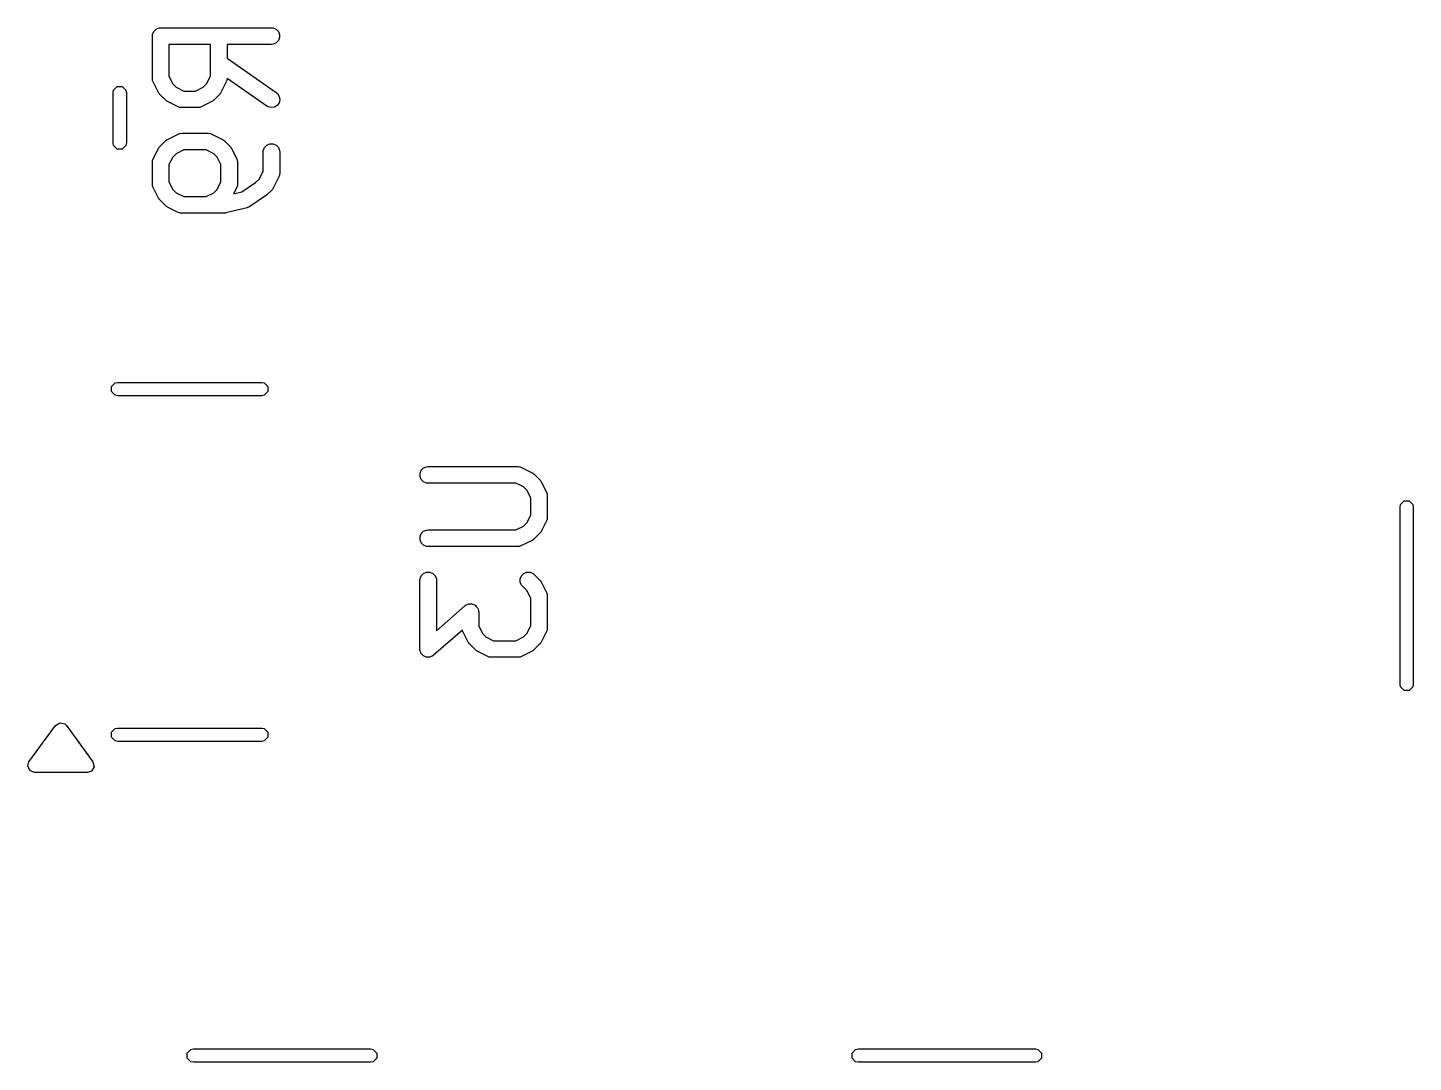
# Model space of a CAD drawing. Header units: inches. Extents: x -1.77 to 1.76, y -2.13 to 2.21.
# Drawn here: x -0.7124 to -0.2201, y 0.724 to 1.0916 of the extents above; entities that cross this region are included whole.
import ezdxf

# ---------------------------------------------------------------- set-up
doc = ezdxf.new("R2010")
doc.units = ezdxf.units.IN
doc.header["$MEASUREMENT"] = 0
doc.layers.add('BLACK', color=250, linetype='CONTINUOUS')

msp = doc.modelspace()

# ---------------------------------------------------------------- linework, layer by layer
at = {"layer": 'BLACK', "linetype": 'CONTINUOUS'}
for p, q in [((-0.66812, 1.08861), (-0.66806, 1.08918)), ((-0.66812, 1.07361), (-0.66812, 1.08861)), ((-0.66806, 1.08918), (-0.66762, 1.09025)), ((-0.66762, 1.09025), (-0.66681, 1.09106)), ((-0.66681, 1.09106), (-0.66574, 1.0915)), ((-0.66574, 1.0915), (-0.66516, 1.09156)), ((-0.66516, 1.09156), (-0.62579, 1.09156)), ((-0.62579, 1.09156), (-0.62522, 1.0915)), ((-0.62522, 1.0915), (-0.62415, 1.09106)), ((-0.62415, 1.09106), (-0.62334, 1.09025)), ((-0.62334, 1.09025), (-0.6229, 1.08918)), ((-0.6229, 1.08918), (-0.6229, 1.08803)), ((-0.64749, 1.08565), (-0.66221, 1.08565)), ((-0.66221, 1.08565), (-0.66221, 1.07431)), ((-0.64749, 1.07431), (-0.64749, 1.08565)), ((-0.62579, 1.08565), (-0.64159, 1.08565)), ((-0.64159, 1.08565), (-0.64159, 1.08077)), ((-0.62522, 1.08571), (-0.62579, 1.08565)), ((-0.62415, 1.08615), (-0.62522, 1.08571)), ((-0.62334, 1.08697), (-0.62415, 1.08615)), ((-0.6229, 1.08803), (-0.62334, 1.08697)), ((-0.64159, 1.08077), (-0.6241, 1.06853)), ((-0.66806, 1.07303), (-0.66812, 1.07361)), ((-0.66221, 1.07431), (-0.66086, 1.07161)), ((-0.64884, 1.07161), (-0.64749, 1.07431)), ((-0.64159, 1.07356), (-0.64165, 1.07303)), ((-0.62749, 1.06369), (-0.64159, 1.07356)), ((-0.68209, 1.06849), (-0.68191, 1.06939)), ((-0.68209, 1.05061), (-0.68209, 1.06849)), ((-0.68191, 1.06939), (-0.68063, 1.07067)), ((-0.68063, 1.07067), (-0.67882, 1.07067)), ((-0.67882, 1.07067), (-0.67754, 1.06939)), ((-0.67754, 1.06939), (-0.67736, 1.06849)), ((-0.67736, 1.06849), (-0.67736, 1.05061)), ((-0.66802, 1.07293), (-0.66806, 1.07303)), ((-0.66801, 1.07283), (-0.66802, 1.07293)), ((-0.66781, 1.07229), (-0.66801, 1.07283)), ((-0.66593, 1.06854), (-0.66781, 1.07229)), ((-0.66577, 1.06829), (-0.66593, 1.06854)), ((-0.66086, 1.07161), (-0.65967, 1.07041)), ((-0.65967, 1.07041), (-0.65697, 1.06906)), ((-0.65697, 1.06906), (-0.65274, 1.06906)), ((-0.65274, 1.06906), (-0.65004, 1.07041)), ((-0.65004, 1.07041), (-0.64884, 1.07161)), ((-0.64378, 1.06854), (-0.64393, 1.06829)), ((-0.6419, 1.07229), (-0.64378, 1.06854)), ((-0.64169, 1.07283), (-0.6419, 1.07229)), ((-0.64165, 1.07303), (-0.64169, 1.07293)), ((-0.64169, 1.07293), (-0.64169, 1.07283)), ((-0.6241, 1.06853), (-0.62366, 1.06815)), ((-0.66574, 1.06822), (-0.66577, 1.06829)), ((-0.66568, 1.06814), (-0.66574, 1.06822)), ((-0.66562, 1.06805), (-0.66568, 1.06814)), ((-0.66556, 1.068), (-0.66562, 1.06805)), ((-0.66538, 1.06777), (-0.66556, 1.068)), ((-0.6635, 1.0659), (-0.66538, 1.06777)), ((-0.66328, 1.06571), (-0.6635, 1.0659)), ((-0.66323, 1.06565), (-0.66328, 1.06571)), ((-0.66314, 1.0656), (-0.66323, 1.06565)), ((-0.66306, 1.06553), (-0.66314, 1.0656)), ((-0.66298, 1.0655), (-0.66306, 1.06553)), ((-0.66274, 1.06534), (-0.66298, 1.0655)), ((-0.65899, 1.06347), (-0.66274, 1.06534)), ((-0.65845, 1.06326), (-0.65899, 1.06347)), ((-0.65072, 1.06347), (-0.65126, 1.06326)), ((-0.64697, 1.06534), (-0.65072, 1.06347)), ((-0.64672, 1.0655), (-0.64697, 1.06534)), ((-0.64665, 1.06553), (-0.64672, 1.0655)), ((-0.64657, 1.0656), (-0.64665, 1.06553)), ((-0.64648, 1.06565), (-0.64657, 1.0656)), ((-0.64643, 1.06571), (-0.64648, 1.06565)), ((-0.6462, 1.0659), (-0.64643, 1.06571)), ((-0.64433, 1.06777), (-0.6462, 1.0659)), ((-0.64414, 1.068), (-0.64433, 1.06777)), ((-0.64408, 1.06805), (-0.64414, 1.068)), ((-0.64403, 1.06814), (-0.64408, 1.06805)), ((-0.64396, 1.06822), (-0.64403, 1.06814)), ((-0.64393, 1.06829), (-0.64396, 1.06822)), ((-0.62698, 1.06341), (-0.62749, 1.06369)), ((-0.62375, 1.06398), (-0.62472, 1.06336)), ((-0.62309, 1.06492), (-0.62375, 1.06398)), ((-0.62366, 1.06815), (-0.62304, 1.06718)), ((-0.62284, 1.06604), (-0.62309, 1.06492)), ((-0.62304, 1.06718), (-0.62284, 1.06604)), ((-0.65834, 1.06325), (-0.65845, 1.06326)), ((-0.65824, 1.06321), (-0.65834, 1.06325)), ((-0.65767, 1.06316), (-0.65824, 1.06321)), ((-0.65204, 1.06316), (-0.65767, 1.06316)), ((-0.65147, 1.06321), (-0.65204, 1.06316)), ((-0.65137, 1.06325), (-0.65147, 1.06321)), ((-0.65126, 1.06326), (-0.65137, 1.06325)), ((-0.62586, 1.06316), (-0.62698, 1.06341)), ((-0.62472, 1.06336), (-0.62586, 1.06316)), ((-0.66274, 1.05188), (-0.65899, 1.05375)), ((-0.65899, 1.05375), (-0.65845, 1.05396)), ((-0.65845, 1.05396), (-0.65834, 1.05397)), ((-0.65834, 1.05397), (-0.65824, 1.05401)), ((-0.65824, 1.05401), (-0.65767, 1.05406)), ((-0.65767, 1.05406), (-0.64829, 1.05406)), ((-0.64829, 1.05406), (-0.64772, 1.05401)), ((-0.64772, 1.05401), (-0.64762, 1.05397)), ((-0.64762, 1.05397), (-0.64751, 1.05396)), ((-0.64751, 1.05396), (-0.64697, 1.05375)), ((-0.64697, 1.05375), (-0.64322, 1.05188)), ((-0.68191, 1.0497), (-0.68209, 1.05061)), ((-0.68063, 1.04843), (-0.68191, 1.0497)), ((-0.67754, 1.0497), (-0.67882, 1.04843)), ((-0.67736, 1.05061), (-0.67754, 1.0497)), ((-0.66781, 1.04493), (-0.66593, 1.04868)), ((-0.66593, 1.04868), (-0.66577, 1.04893)), ((-0.66577, 1.04893), (-0.66574, 1.049)), ((-0.66574, 1.049), (-0.66568, 1.04908)), ((-0.66568, 1.04908), (-0.66562, 1.04917)), ((-0.66562, 1.04917), (-0.66556, 1.04922)), ((-0.66556, 1.04922), (-0.66538, 1.04945)), ((-0.66538, 1.04945), (-0.6635, 1.05132)), ((-0.6635, 1.05132), (-0.66328, 1.05151)), ((-0.66328, 1.05151), (-0.66323, 1.05157)), ((-0.66323, 1.05157), (-0.66314, 1.05162)), ((-0.66314, 1.05162), (-0.66306, 1.05169)), ((-0.66306, 1.05169), (-0.66298, 1.05172)), ((-0.66298, 1.05172), (-0.66274, 1.05188)), ((-0.64322, 1.05188), (-0.64297, 1.05172)), ((-0.64297, 1.05172), (-0.6429, 1.05169)), ((-0.6429, 1.05169), (-0.64282, 1.05162)), ((-0.64282, 1.05162), (-0.64273, 1.05157)), ((-0.64273, 1.05157), (-0.64268, 1.05151)), ((-0.64268, 1.05151), (-0.64245, 1.05132)), ((-0.64245, 1.05132), (-0.64058, 1.04945)), ((-0.64058, 1.04945), (-0.64039, 1.04922)), ((-0.64039, 1.04922), (-0.64033, 1.04917)), ((-0.64033, 1.04917), (-0.64028, 1.04908)), ((-0.64028, 1.04908), (-0.64021, 1.049)), ((-0.64021, 1.049), (-0.64018, 1.04893)), ((-0.64018, 1.04893), (-0.64003, 1.04868)), ((-0.64003, 1.04868), (-0.63815, 1.04493)), ((-0.62869, 1.04794), (-0.62825, 1.049)), ((-0.62825, 1.049), (-0.62743, 1.04982)), ((-0.62743, 1.04982), (-0.62637, 1.05026)), ((-0.62637, 1.05026), (-0.62522, 1.05026)), ((-0.62522, 1.05026), (-0.62415, 1.04982)), ((-0.62415, 1.04982), (-0.62334, 1.049)), ((-0.62334, 1.049), (-0.6229, 1.04794)), ((-0.67882, 1.04843), (-0.68063, 1.04843)), ((-0.66812, 1.04361), (-0.66806, 1.04419)), ((-0.66806, 1.04419), (-0.66802, 1.04429)), ((-0.66802, 1.04429), (-0.66801, 1.04439)), ((-0.66801, 1.04439), (-0.66781, 1.04493)), ((-0.66086, 1.04561), (-0.66221, 1.04291)), ((-0.65967, 1.04681), (-0.66086, 1.04561)), ((-0.65697, 1.04816), (-0.65967, 1.04681)), ((-0.64899, 1.04816), (-0.65697, 1.04816)), ((-0.64629, 1.04681), (-0.64899, 1.04816)), ((-0.64509, 1.04561), (-0.64629, 1.04681)), ((-0.64375, 1.04291), (-0.64509, 1.04561)), ((-0.63815, 1.04493), (-0.63794, 1.04439)), ((-0.63794, 1.04439), (-0.63794, 1.04429)), ((-0.63794, 1.04429), (-0.6379, 1.04419)), ((-0.6379, 1.04419), (-0.63784, 1.04361)), ((-0.62875, 1.04736), (-0.62869, 1.04794)), ((-0.62875, 1.04056), (-0.62875, 1.04736)), ((-0.6229, 1.04794), (-0.62284, 1.04736)), ((-0.62284, 1.04736), (-0.62284, 1.03986)), ((-0.66812, 1.03611), (-0.66812, 1.04361)), ((-0.66221, 1.04291), (-0.66221, 1.03681)), ((-0.64375, 1.03681), (-0.64375, 1.04291)), ((-0.63784, 1.04361), (-0.63784, 1.03611)), ((-0.6301, 1.03786), (-0.62875, 1.04056)), ((-0.62295, 1.03908), (-0.62315, 1.03854)), ((-0.62294, 1.03919), (-0.62295, 1.03908)), ((-0.6229, 1.03929), (-0.62294, 1.03919)), ((-0.62284, 1.03986), (-0.6229, 1.03929)), ((-0.66806, 1.03554), (-0.66812, 1.03611)), ((-0.66802, 1.03544), (-0.66806, 1.03554)), ((-0.66801, 1.03533), (-0.66802, 1.03544)), ((-0.66781, 1.03479), (-0.66801, 1.03533)), ((-0.66593, 1.03104), (-0.66781, 1.03479)), ((-0.66221, 1.03681), (-0.66086, 1.03411)), ((-0.66086, 1.03411), (-0.65967, 1.03292)), ((-0.64629, 1.03292), (-0.64509, 1.03411)), ((-0.64509, 1.03411), (-0.64375, 1.03681)), ((-0.63815, 1.03479), (-0.6393, 1.0325)), ((-0.63794, 1.03533), (-0.63815, 1.03479)), ((-0.6379, 1.03554), (-0.63794, 1.03544)), ((-0.63794, 1.03544), (-0.63794, 1.03533)), ((-0.63784, 1.03611), (-0.6379, 1.03554)), ((-0.63638, 1.03323), (-0.63143, 1.03653)), ((-0.63143, 1.03653), (-0.6301, 1.03786)), ((-0.62558, 1.03402), (-0.62746, 1.03215)), ((-0.6254, 1.03425), (-0.62558, 1.03402)), ((-0.62534, 1.0343), (-0.6254, 1.03425)), ((-0.62528, 1.03439), (-0.62534, 1.0343)), ((-0.62521, 1.03447), (-0.62528, 1.03439)), ((-0.62518, 1.03454), (-0.62521, 1.03447)), ((-0.62503, 1.03479), (-0.62518, 1.03454)), ((-0.62315, 1.03854), (-0.62503, 1.03479)), ((-0.66577, 1.03079), (-0.66593, 1.03104)), ((-0.66574, 1.03072), (-0.66577, 1.03079)), ((-0.66568, 1.03064), (-0.66574, 1.03072)), ((-0.66562, 1.03055), (-0.66568, 1.03064)), ((-0.66556, 1.0305), (-0.66562, 1.03055)), ((-0.66538, 1.03028), (-0.66556, 1.0305)), ((-0.6635, 1.0284), (-0.66538, 1.03028)), ((-0.65967, 1.03292), (-0.65697, 1.03157)), ((-0.65697, 1.03157), (-0.64899, 1.03157)), ((-0.64899, 1.03157), (-0.64629, 1.03292)), ((-0.6393, 1.0325), (-0.63638, 1.03323)), ((-0.62791, 1.03178), (-0.63353, 1.02803)), ((-0.6279, 1.03178), (-0.62791, 1.03178)), ((-0.62768, 1.03196), (-0.6279, 1.03178)), ((-0.6279, 1.03178), (-0.6279, 1.03178)), ((-0.62746, 1.03215), (-0.62768, 1.03196)), ((-0.62746, 1.03215), (-0.62746, 1.03215)), ((-0.62746, 1.03215), (-0.62746, 1.03215)), ((-0.66328, 1.02821), (-0.6635, 1.0284)), ((-0.66323, 1.02816), (-0.66328, 1.02821)), ((-0.66314, 1.0281), (-0.66323, 1.02816)), ((-0.66306, 1.02803), (-0.66314, 1.0281)), ((-0.66298, 1.028), (-0.66306, 1.02803)), ((-0.66274, 1.02785), (-0.66298, 1.028)), ((-0.65899, 1.02597), (-0.66274, 1.02785)), ((-0.65845, 1.02577), (-0.65899, 1.02597)), ((-0.65834, 1.02576), (-0.65845, 1.02577)), ((-0.65824, 1.02572), (-0.65834, 1.02576)), ((-0.65767, 1.02566), (-0.65824, 1.02572)), ((-0.64267, 1.02566), (-0.65767, 1.02566)), ((-0.64257, 1.02567), (-0.64267, 1.02566)), ((-0.64252, 1.02566), (-0.64257, 1.02567)), ((-0.64231, 1.0257), (-0.64252, 1.02566)), ((-0.64209, 1.02572), (-0.64231, 1.0257)), ((-0.64205, 1.02573), (-0.64209, 1.02572)), ((-0.64195, 1.02575), (-0.64205, 1.02573)), ((-0.63445, 1.02762), (-0.64195, 1.02575)), ((-0.63411, 1.02775), (-0.63445, 1.02762)), ((-0.63404, 1.02776), (-0.63411, 1.02775)), ((-0.63398, 1.02779), (-0.63404, 1.02776)), ((-0.63391, 1.02782), (-0.63398, 1.02779)), ((-0.63385, 1.02786), (-0.63391, 1.02782)), ((-0.63353, 1.02803), (-0.63385, 1.02786)), ((-0.6826, 0.9641), (-0.68132, 0.96538)), ((-0.68132, 0.96538), (-0.68042, 0.96556)), ((-0.68042, 0.96556), (-0.65483, 0.96556)), ((-0.65483, 0.96556), (-0.62924, 0.96556)), ((-0.62924, 0.96556), (-0.62833, 0.96538)), ((-0.62833, 0.96538), (-0.62705, 0.9641)), ((-0.6826, 0.96229), (-0.6826, 0.9641)), ((-0.68132, 0.96101), (-0.6826, 0.96229)), ((-0.68042, 0.96083), (-0.68132, 0.96101)), ((-0.65483, 0.96083), (-0.68042, 0.96083)), ((-0.62924, 0.96083), (-0.65483, 0.96083)), ((-0.62833, 0.96101), (-0.62924, 0.96083)), ((-0.62705, 0.96229), (-0.62833, 0.96101)), ((-0.62705, 0.9641), (-0.62705, 0.96229)), ((-0.57175, 0.93516), (-0.57069, 0.9356)), ((-0.57069, 0.9356), (-0.57011, 0.93566)), ((-0.57011, 0.93566), (-0.53824, 0.93566)), ((-0.53824, 0.93566), (-0.53766, 0.9356)), ((-0.53766, 0.9356), (-0.53756, 0.93556)), ((-0.53756, 0.93556), (-0.53746, 0.93555)), ((-0.53746, 0.93555), (-0.53692, 0.93535)), ((-0.57301, 0.93328), (-0.57256, 0.93435)), ((-0.57301, 0.93213), (-0.57301, 0.93328)), ((-0.57256, 0.93106), (-0.57301, 0.93213)), ((-0.57256, 0.93435), (-0.57175, 0.93516)), ((-0.57175, 0.93025), (-0.57256, 0.93106)), ((-0.53692, 0.93535), (-0.53317, 0.93347)), ((-0.53317, 0.93347), (-0.53292, 0.93332)), ((-0.53292, 0.93332), (-0.53285, 0.93329)), ((-0.53285, 0.93329), (-0.53277, 0.93322)), ((-0.53277, 0.93322), (-0.53268, 0.93316)), ((-0.53268, 0.93316), (-0.53263, 0.9331)), ((-0.53263, 0.9331), (-0.5324, 0.93292)), ((-0.5324, 0.93292), (-0.53053, 0.93104)), ((-0.53053, 0.93104), (-0.53034, 0.93082)), ((-0.53034, 0.93082), (-0.53028, 0.93077)), ((-0.53028, 0.93077), (-0.53023, 0.93068)), ((-0.53023, 0.93068), (-0.53016, 0.9306)), ((-0.53016, 0.9306), (-0.53013, 0.93052)), ((-0.53013, 0.93052), (-0.52997, 0.93028)), ((-0.57069, 0.92981), (-0.57175, 0.93025)), ((-0.57011, 0.92975), (-0.57069, 0.92981)), ((-0.53894, 0.92975), (-0.57011, 0.92975)), ((-0.53624, 0.9284), (-0.53894, 0.92975)), ((-0.53504, 0.92721), (-0.53624, 0.9284)), ((-0.53369, 0.92451), (-0.53504, 0.92721)), ((-0.52997, 0.93028), (-0.5281, 0.92653)), ((-0.5281, 0.92653), (-0.52789, 0.92599)), ((-0.52789, 0.92599), (-0.52788, 0.92588)), ((-0.52788, 0.92588), (-0.52784, 0.92578)), ((-0.52784, 0.92578), (-0.52779, 0.92521)), ((-0.53369, 0.9184), (-0.53369, 0.92451)), ((-0.52779, 0.92521), (-0.52779, 0.91771)), ((-0.2248, 0.92126), (-0.22462, 0.92216)), ((-0.2248, 0.85827), (-0.2248, 0.92126)), ((-0.22462, 0.92216), (-0.22334, 0.92344)), ((-0.22334, 0.92344), (-0.22154, 0.92344)), ((-0.22154, 0.92344), (-0.22026, 0.92216)), ((-0.22026, 0.92216), (-0.22008, 0.92126)), ((-0.22008, 0.92126), (-0.22008, 0.85827)), ((-0.53504, 0.91571), (-0.53369, 0.9184)), ((-0.5281, 0.91639), (-0.52997, 0.91264)), ((-0.52789, 0.91693), (-0.5281, 0.91639)), ((-0.52788, 0.91703), (-0.52789, 0.91693)), ((-0.52784, 0.91713), (-0.52788, 0.91703)), ((-0.52779, 0.91771), (-0.52784, 0.91713)), ((-0.57301, 0.91078), (-0.57256, 0.91185)), ((-0.57256, 0.91185), (-0.57175, 0.91266)), ((-0.57175, 0.91266), (-0.57069, 0.9131)), ((-0.57069, 0.9131), (-0.57011, 0.91316)), ((-0.57011, 0.91316), (-0.53894, 0.91316)), ((-0.53894, 0.91316), (-0.53624, 0.91451)), ((-0.53624, 0.91451), (-0.53504, 0.91571)), ((-0.53053, 0.91187), (-0.5324, 0.90999)), ((-0.53034, 0.9121), (-0.53053, 0.91187)), ((-0.53028, 0.91215), (-0.53034, 0.9121)), ((-0.53023, 0.91224), (-0.53028, 0.91215)), ((-0.53016, 0.91232), (-0.53023, 0.91224)), ((-0.53013, 0.91239), (-0.53016, 0.91232)), ((-0.52997, 0.91264), (-0.53013, 0.91239)), ((-0.57301, 0.90963), (-0.57301, 0.91078)), ((-0.57256, 0.90857), (-0.57301, 0.90963)), ((-0.57175, 0.90775), (-0.57256, 0.90857)), ((-0.57069, 0.90731), (-0.57175, 0.90775)), ((-0.57011, 0.90725), (-0.57069, 0.90731)), ((-0.53824, 0.90725), (-0.57011, 0.90725)), ((-0.53766, 0.90731), (-0.53824, 0.90725)), ((-0.53756, 0.90735), (-0.53766, 0.90731)), ((-0.53746, 0.90736), (-0.53756, 0.90735)), ((-0.53692, 0.90757), (-0.53746, 0.90736)), ((-0.53317, 0.90944), (-0.53692, 0.90757)), ((-0.53292, 0.9096), (-0.53317, 0.90944)), ((-0.53285, 0.90963), (-0.53292, 0.9096)), ((-0.53277, 0.90969), (-0.53285, 0.90963)), ((-0.53268, 0.90975), (-0.53277, 0.90969)), ((-0.53263, 0.90981), (-0.53268, 0.90975)), ((-0.5324, 0.90999), (-0.53263, 0.90981)), ((-0.57301, 0.89579), (-0.57256, 0.89685)), ((-0.57256, 0.89685), (-0.57175, 0.89766)), ((-0.57175, 0.89766), (-0.57069, 0.89811)), ((-0.57069, 0.89811), (-0.56953, 0.89811)), ((-0.56953, 0.89811), (-0.56847, 0.89766)), ((-0.56847, 0.89766), (-0.56765, 0.89685)), ((-0.56765, 0.89685), (-0.56721, 0.89579)), ((-0.53739, 0.89579), (-0.53694, 0.89685)), ((-0.53694, 0.89685), (-0.53613, 0.89766)), ((-0.53613, 0.89766), (-0.53507, 0.89811)), ((-0.53507, 0.89811), (-0.53391, 0.89811)), ((-0.53391, 0.89811), (-0.53285, 0.89766)), ((-0.53285, 0.89766), (-0.5324, 0.8973)), ((-0.5324, 0.8973), (-0.53053, 0.89542)), ((-0.57306, 0.89521), (-0.57301, 0.89579)), ((-0.57306, 0.87084), (-0.57306, 0.89521)), ((-0.56721, 0.89579), (-0.56716, 0.89521)), ((-0.56716, 0.89521), (-0.56716, 0.87734)), ((-0.53739, 0.89463), (-0.53739, 0.89579)), ((-0.53694, 0.89357), (-0.53739, 0.89463)), ((-0.53658, 0.89312), (-0.53694, 0.89357)), ((-0.53504, 0.89159), (-0.53658, 0.89312)), ((-0.53369, 0.88889), (-0.53504, 0.89159)), ((-0.53053, 0.89542), (-0.53034, 0.8952)), ((-0.53034, 0.8952), (-0.53028, 0.89515)), ((-0.53028, 0.89515), (-0.53023, 0.89506)), ((-0.53023, 0.89506), (-0.53016, 0.89498)), ((-0.53016, 0.89498), (-0.53013, 0.8949)), ((-0.53013, 0.8949), (-0.52997, 0.89466)), ((-0.52997, 0.89466), (-0.5281, 0.89091)), ((-0.55706, 0.88618), (-0.55681, 0.88636)), ((-0.55681, 0.88636), (-0.55675, 0.88642)), ((-0.55675, 0.88642), (-0.5567, 0.88644)), ((-0.5567, 0.88644), (-0.55658, 0.88652)), ((-0.55658, 0.88652), (-0.55613, 0.88667)), ((-0.55613, 0.88667), (-0.55569, 0.88686)), ((-0.55569, 0.88686), (-0.55559, 0.88686)), ((-0.55559, 0.88686), (-0.55549, 0.88689)), ((-0.55549, 0.88689), (-0.55502, 0.88686)), ((-0.55502, 0.88686), (-0.55454, 0.88686)), ((-0.55454, 0.88686), (-0.55444, 0.88682)), ((-0.55444, 0.88682), (-0.55434, 0.88681)), ((-0.55434, 0.88681), (-0.55391, 0.8866)), ((-0.55391, 0.8866), (-0.55347, 0.88642)), ((-0.55347, 0.88642), (-0.5534, 0.88635)), ((-0.5534, 0.88635), (-0.55331, 0.8863)), ((-0.55331, 0.8863), (-0.553, 0.88594)), ((-0.53369, 0.87903), (-0.53369, 0.88889)), ((-0.5281, 0.89091), (-0.52789, 0.89037)), ((-0.52789, 0.89037), (-0.52788, 0.89026)), ((-0.52788, 0.89026), (-0.52784, 0.89016)), ((-0.52784, 0.89016), (-0.52779, 0.88959)), ((-0.52779, 0.88959), (-0.52779, 0.87834)), ((-0.56716, 0.87734), (-0.55706, 0.88618)), ((-0.553, 0.88594), (-0.55266, 0.8856)), ((-0.55266, 0.8856), (-0.55262, 0.88551)), ((-0.55262, 0.88551), (-0.55255, 0.88543)), ((-0.55255, 0.88543), (-0.5524, 0.88498)), ((-0.5524, 0.88498), (-0.55222, 0.88454)), ((-0.55222, 0.88454), (-0.5522, 0.8844)), ((-0.5522, 0.8844), (-0.55218, 0.88434)), ((-0.55218, 0.88434), (-0.55219, 0.88427)), ((-0.55219, 0.88427), (-0.55216, 0.88396)), ((-0.55216, 0.88396), (-0.55216, 0.87903)), ((-0.55796, 0.87755), (-0.56817, 0.86862)), ((-0.55775, 0.87702), (-0.55796, 0.87755)), ((-0.55588, 0.87327), (-0.55775, 0.87702)), ((-0.55216, 0.87903), (-0.55081, 0.87634)), ((-0.53504, 0.87634), (-0.53369, 0.87903)), ((-0.5281, 0.87702), (-0.52997, 0.87327)), ((-0.52789, 0.87756), (-0.5281, 0.87702)), ((-0.52788, 0.87766), (-0.52789, 0.87756)), ((-0.52784, 0.87776), (-0.52788, 0.87766)), ((-0.52779, 0.87834), (-0.52784, 0.87776)), ((-0.55572, 0.87302), (-0.55588, 0.87327)), ((-0.55569, 0.87295), (-0.55572, 0.87302)), ((-0.55563, 0.87287), (-0.55569, 0.87295)), ((-0.55557, 0.87278), (-0.55563, 0.87287)), ((-0.55551, 0.87273), (-0.55557, 0.87278)), ((-0.55532, 0.8725), (-0.55551, 0.87273)), ((-0.55345, 0.87062), (-0.55532, 0.8725)), ((-0.55081, 0.87634), (-0.54961, 0.87514)), ((-0.54961, 0.87514), (-0.54692, 0.87379)), ((-0.54692, 0.87379), (-0.53894, 0.87379)), ((-0.53894, 0.87379), (-0.53624, 0.87514)), ((-0.53624, 0.87514), (-0.53504, 0.87634)), ((-0.53053, 0.8725), (-0.5324, 0.87062)), ((-0.53034, 0.87273), (-0.53053, 0.8725)), ((-0.53028, 0.87278), (-0.53034, 0.87273)), ((-0.53023, 0.87287), (-0.53028, 0.87278)), ((-0.53016, 0.87295), (-0.53023, 0.87287)), ((-0.53013, 0.87302), (-0.53016, 0.87295)), ((-0.52997, 0.87327), (-0.53013, 0.87302)), ((-0.57303, 0.87053), (-0.57306, 0.87084)), ((-0.57304, 0.87046), (-0.57303, 0.87053)), ((-0.57302, 0.8704), (-0.57304, 0.87046)), ((-0.57301, 0.87026), (-0.57302, 0.8704)), ((-0.57282, 0.86982), (-0.57301, 0.87026)), ((-0.57267, 0.86936), (-0.57282, 0.86982)), ((-0.5726, 0.86929), (-0.57267, 0.86936)), ((-0.57256, 0.8692), (-0.5726, 0.86929)), ((-0.57223, 0.86886), (-0.57256, 0.8692)), ((-0.57191, 0.8685), (-0.57223, 0.86886)), ((-0.57182, 0.86845), (-0.57191, 0.8685)), ((-0.57175, 0.86838), (-0.57182, 0.86845)), ((-0.57131, 0.8682), (-0.57175, 0.86838)), ((-0.57088, 0.86799), (-0.57131, 0.8682)), ((-0.57078, 0.86798), (-0.57088, 0.86799)), ((-0.57069, 0.86794), (-0.57078, 0.86798)), ((-0.57021, 0.86794), (-0.57069, 0.86794)), ((-0.56973, 0.86791), (-0.57021, 0.86794)), ((-0.56963, 0.86794), (-0.56973, 0.86791)), ((-0.56953, 0.86794), (-0.56963, 0.86794)), ((-0.56909, 0.86813), (-0.56953, 0.86794)), ((-0.56864, 0.86828), (-0.56909, 0.86813)), ((-0.56852, 0.86836), (-0.56864, 0.86828)), ((-0.56847, 0.86838), (-0.56852, 0.86836)), ((-0.56841, 0.86844), (-0.56847, 0.86838)), ((-0.56817, 0.86862), (-0.56841, 0.86844)), ((-0.55322, 0.87044), (-0.55345, 0.87062)), ((-0.55317, 0.87038), (-0.55322, 0.87044)), ((-0.55308, 0.87032), (-0.55317, 0.87038)), ((-0.553, 0.87026), (-0.55308, 0.87032)), ((-0.55293, 0.87023), (-0.553, 0.87026)), ((-0.55268, 0.87007), (-0.55293, 0.87023)), ((-0.54893, 0.8682), (-0.55268, 0.87007)), ((-0.54839, 0.86799), (-0.54893, 0.8682)), ((-0.54829, 0.86798), (-0.54839, 0.86799)), ((-0.54819, 0.86794), (-0.54829, 0.86798)), ((-0.54761, 0.86788), (-0.54819, 0.86794)), ((-0.53824, 0.86788), (-0.54761, 0.86788)), ((-0.53766, 0.86794), (-0.53824, 0.86788)), ((-0.53756, 0.86798), (-0.53766, 0.86794)), ((-0.53746, 0.86799), (-0.53756, 0.86798)), ((-0.53692, 0.8682), (-0.53746, 0.86799)), ((-0.53317, 0.87007), (-0.53692, 0.8682)), ((-0.53292, 0.87023), (-0.53317, 0.87007)), ((-0.53285, 0.87026), (-0.53292, 0.87023)), ((-0.53277, 0.87032), (-0.53285, 0.87026)), ((-0.53268, 0.87038), (-0.53277, 0.87032)), ((-0.53263, 0.87044), (-0.53268, 0.87038)), ((-0.5324, 0.87062), (-0.53263, 0.87044)), ((-0.22462, 0.85736), (-0.2248, 0.85827)), ((-0.22334, 0.85609), (-0.22462, 0.85736)), ((-0.22026, 0.85736), (-0.22154, 0.85609)), ((-0.22008, 0.85827), (-0.22026, 0.85736)), ((-0.22154, 0.85609), (-0.22334, 0.85609)), ((-0.71195, 0.83072), (-0.7025, 0.84372)), ((-0.7025, 0.84372), (-0.70096, 0.84466)), ((-0.70096, 0.84466), (-0.6992, 0.84424)), ((-0.6992, 0.84424), (-0.69868, 0.84372)), ((-0.69868, 0.84372), (-0.68923, 0.83072)), ((-0.6826, 0.84126), (-0.68132, 0.84254)), ((-0.68132, 0.84254), (-0.68042, 0.84272)), ((-0.68042, 0.84272), (-0.65483, 0.84272)), ((-0.65483, 0.84272), (-0.62924, 0.84272)), ((-0.62924, 0.84272), (-0.62833, 0.84254)), ((-0.62833, 0.84254), (-0.62705, 0.84126)), ((-0.6826, 0.83946), (-0.6826, 0.84126)), ((-0.68132, 0.83818), (-0.6826, 0.83946)), ((-0.68042, 0.838), (-0.68132, 0.83818)), ((-0.65483, 0.838), (-0.68042, 0.838)), ((-0.62924, 0.838), (-0.65483, 0.838)), ((-0.62833, 0.83818), (-0.62924, 0.838)), ((-0.62705, 0.83946), (-0.62833, 0.83818)), ((-0.62705, 0.84126), (-0.62705, 0.83946)), ((-0.71241, 0.82934), (-0.71195, 0.83072)), ((-0.71171, 0.82767), (-0.71241, 0.82934)), ((-0.71004, 0.82697), (-0.71171, 0.82767)), ((-0.68976, 0.82743), (-0.69115, 0.82697)), ((-0.68881, 0.82897), (-0.68976, 0.82743)), ((-0.68923, 0.83072), (-0.68881, 0.82897)), ((-0.69115, 0.82697), (-0.71004, 0.82697)), ((-0.65445, 0.72856), (-0.65354, 0.72874)), ((-0.65354, 0.72874), (-0.59055, 0.72874)), ((-0.59055, 0.72874), (-0.58965, 0.72856)), ((-0.41823, 0.72856), (-0.41732, 0.72874)), ((-0.41732, 0.72874), (-0.35433, 0.72874)), ((-0.35433, 0.72874), (-0.35343, 0.72856)), ((-0.65573, 0.72728), (-0.65445, 0.72856)), ((-0.65573, 0.72547), (-0.65573, 0.72728)), ((-0.65445, 0.7242), (-0.65573, 0.72547)), ((-0.65354, 0.72402), (-0.65445, 0.7242)), ((-0.59055, 0.72402), (-0.65354, 0.72402)), ((-0.58965, 0.7242), (-0.59055, 0.72402)), ((-0.58965, 0.72856), (-0.58837, 0.72728)), ((-0.58837, 0.72547), (-0.58965, 0.7242)), ((-0.58837, 0.72728), (-0.58837, 0.72547)), ((-0.41951, 0.72728), (-0.41823, 0.72856)), ((-0.41951, 0.72547), (-0.41951, 0.72728)), ((-0.41823, 0.7242), (-0.41951, 0.72547)), ((-0.41732, 0.72402), (-0.41823, 0.7242)), ((-0.35433, 0.72402), (-0.41732, 0.72402)), ((-0.35343, 0.7242), (-0.35433, 0.72402)), ((-0.35343, 0.72856), (-0.35215, 0.72728)), ((-0.35215, 0.72547), (-0.35343, 0.7242)), ((-0.35215, 0.72728), (-0.35215, 0.72547))]:
    msp.add_line(p, q, dxfattribs=at)

doc.saveas('drawing.dxf')
